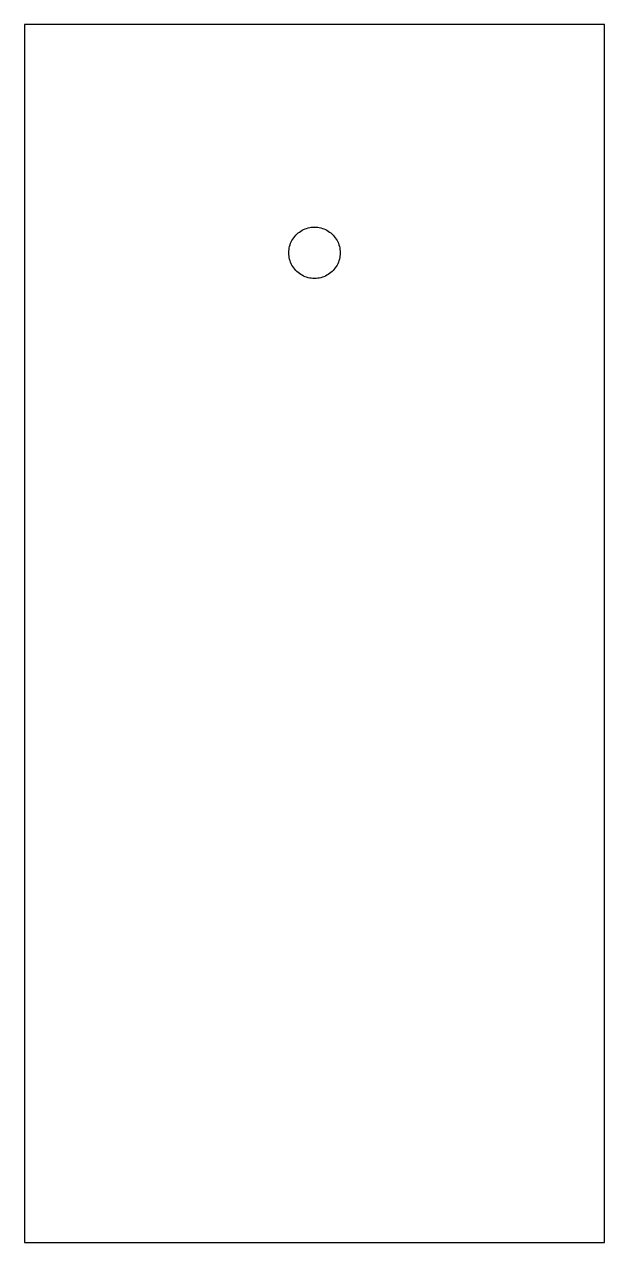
# Model space of a CAD drawing. Extents: x -38 to 38, y -80 to 80.
import ezdxf

# ---------------------------------------------------------------- set-up
doc = ezdxf.new("R2010")
doc.units = 0
doc.layers.get('0').update_dxf_attribs({"color": 1})

msp = doc.modelspace()

# ---------------------------------------------------------------- linework, layer by layer
at = {"color": 1}
for p, q in [((38.1, 80), (-38.1, 80)), ((-38.1, 80), (-38.1, -80)), ((38.1, -80), (38.1, 80)), ((-1.98376, 52.7304), (-1.80841, 52.8496)), ((-1.80841, 52.8496), (-1.62592, 52.9575)), ((-1.62592, 52.9575), (-1.437, 53.0538)), ((-1.437, 53.0538), (-1.24242, 53.138)), ((-1.24242, 53.138), (-1.04292, 53.2098)), ((-1.04292, 53.2098), (-0.839325, 53.269)), ((-0.839325, 53.269), (-0.632401, 53.3152)), ((-0.632401, 53.3152), (-0.422989, 53.3484)), ((-0.422989, 53.3484), (-0.211914, 53.3683)), ((-0.211914, 53.3683), (0, 53.375)), ((0, 53.375), (0.211914, 53.3683)), ((0.211914, 53.3683), (0.422989, 53.3484)), ((0.422989, 53.3484), (0.632401, 53.3152)), ((0.632401, 53.3152), (0.839325, 53.269)), ((0.839325, 53.269), (1.04292, 53.2098)), ((1.04292, 53.2098), (1.24242, 53.138)), ((1.24242, 53.138), (1.437, 53.0538)), ((1.437, 53.0538), (1.62592, 52.9575)), ((1.62592, 52.9575), (1.80841, 52.8496)), ((1.80841, 52.8496), (1.98376, 52.7304)), ((-3.20981, 51.0429), (-3.13799, 51.2424)), ((-3.13799, 51.2424), (-3.05379, 51.437)), ((-3.05379, 51.437), (-2.95753, 51.6259)), ((-2.95753, 51.6259), (-2.84959, 51.8084)), ((-2.84959, 51.8084), (-2.73042, 51.9838)), ((-2.73042, 51.9838), (-2.60048, 52.1513)), ((-2.60048, 52.1513), (-2.46027, 52.3103)), ((-2.46027, 52.3103), (-2.31033, 52.4603)), ((-2.31033, 52.4603), (-2.15129, 52.6005)), ((-2.15129, 52.6005), (-1.98376, 52.7304)), ((1.98376, 52.7304), (2.15129, 52.6005)), ((2.15129, 52.6005), (2.31033, 52.4603)), ((2.31033, 52.4603), (2.46027, 52.3103)), ((2.46027, 52.3103), (2.60048, 52.1513)), ((2.60048, 52.1513), (2.73042, 51.9838)), ((2.73042, 51.9838), (2.84959, 51.8084)), ((2.84959, 51.8084), (2.95753, 51.6259)), ((2.95753, 51.6259), (3.05379, 51.437)), ((3.05379, 51.437), (3.13799, 51.2424)), ((3.13799, 51.2424), (3.20981, 51.0429)), ((-3.375, 50), (-3.36833, 50.2119)), ((-3.36833, 49.7881), (-3.375, 50)), ((-3.36833, 50.2119), (-3.34837, 50.423)), ((-3.34837, 49.577), (-3.36833, 49.7881)), ((-3.34837, 50.423), (-3.31522, 50.6324)), ((-3.31522, 50.6324), (-3.26897, 50.8393)), ((-3.26897, 50.8393), (-3.20981, 51.0429)), ((3.20981, 51.0429), (3.26897, 50.8393)), ((3.26897, 50.8393), (3.31522, 50.6324)), ((3.31522, 50.6324), (3.34837, 50.423)), ((3.34837, 50.423), (3.36833, 50.2119)), ((3.36833, 49.7881), (3.34837, 49.577)), ((3.36833, 50.2119), (3.375, 50)), ((3.375, 50), (3.36833, 49.7881)), ((-3.31522, 49.3676), (-3.34837, 49.577)), ((-3.26897, 49.1607), (-3.31522, 49.3676)), ((-3.20981, 48.9571), (-3.26897, 49.1607)), ((-3.13799, 48.7576), (-3.20981, 48.9571)), ((-3.05379, 48.563), (-3.13799, 48.7576)), ((-2.95753, 48.3741), (-3.05379, 48.563)), ((-2.84959, 48.1916), (-2.95753, 48.3741)), ((-2.73042, 48.0162), (-2.84959, 48.1916)), ((-2.60048, 47.8487), (-2.73042, 48.0162)), ((2.73042, 48.0162), (2.60048, 47.8487)), ((2.84959, 48.1916), (2.73042, 48.0162)), ((2.95753, 48.3741), (2.84959, 48.1916)), ((3.05379, 48.563), (2.95753, 48.3741)), ((3.13799, 48.7576), (3.05379, 48.563)), ((3.20981, 48.9571), (3.13799, 48.7576)), ((3.26897, 49.1607), (3.20981, 48.9571)), ((3.31522, 49.3676), (3.26897, 49.1607)), ((3.34837, 49.577), (3.31522, 49.3676)), ((-2.46027, 47.6897), (-2.60048, 47.8487)), ((-2.31033, 47.5397), (-2.46027, 47.6897)), ((-2.15129, 47.3995), (-2.31033, 47.5397)), ((-1.98376, 47.2696), (-2.15129, 47.3995)), ((-1.80841, 47.1504), (-1.98376, 47.2696)), ((-1.62592, 47.0424), (-1.80841, 47.1504)), ((-1.437, 46.9462), (-1.62592, 47.0424)), ((-1.24242, 46.862), (-1.437, 46.9462)), ((-1.04292, 46.7902), (-1.24242, 46.862)), ((-0.839325, 46.731), (-1.04292, 46.7902)), ((-0.632401, 46.6848), (-0.839325, 46.731)), ((-0.422989, 46.6516), (-0.632401, 46.6848)), ((-0.211914, 46.6317), (-0.422989, 46.6516)), ((0, 46.625), (-0.211914, 46.6317)), ((0.211914, 46.6317), (0, 46.625)), ((0.422989, 46.6516), (0.211914, 46.6317)), ((0.632401, 46.6848), (0.422989, 46.6516)), ((0.839325, 46.731), (0.632401, 46.6848)), ((1.04292, 46.7902), (0.839325, 46.731)), ((1.24242, 46.862), (1.04292, 46.7902)), ((1.437, 46.9462), (1.24242, 46.862)), ((1.62592, 47.0424), (1.437, 46.9462)), ((1.80841, 47.1504), (1.62592, 47.0424)), ((1.98376, 47.2696), (1.80841, 47.1504)), ((2.15129, 47.3995), (1.98376, 47.2696)), ((2.31033, 47.5397), (2.15129, 47.3995)), ((2.46027, 47.6897), (2.31033, 47.5397)), ((2.60048, 47.8487), (2.46027, 47.6897)), ((-38.1, -80), (38.1, -80))]:
    msp.add_line(p, q, dxfattribs=at)

doc.saveas('drawing.dxf')
